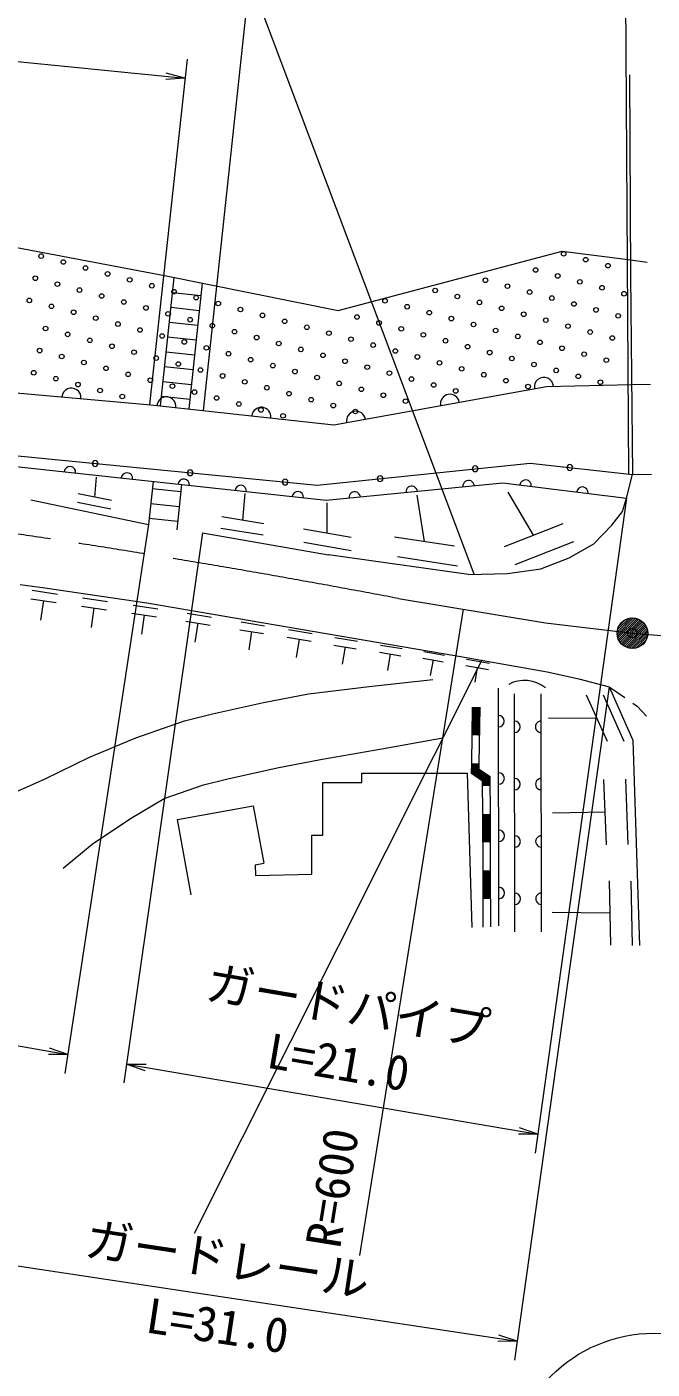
# Model space of a CAD drawing. Units: millimetres, scale not verified. Extents: x 40000 to 680000, y 20000 to 380000.
# Drawn here: x 502670 to 535424, y 244130 to 314413 of the extents above; entities that cross this region are included whole.
import ezdxf
from ezdxf.enums import TextEntityAlignment as Align

# ---------------------------------------------------------------- set-up
doc = ezdxf.new("R2010")
doc.units = ezdxf.units.MM
doc.header["$LTSCALE"] = 1000
doc.header["$PDMODE"] = 32
doc.header["$PDSIZE"] = 500
doc.linetypes.add('CHAIN', pattern=[18.5, 12, -1.5, 3.5, -1.5])
for name, color, linetype, lineweight in [('M-BGD', 7, 'Continuous', 13), ('M-BMK', 2, 'CHAIN', 13), ('M-BMK-SRVR', 3, 'Continuous', 13), ('M-STR-HTXT', 7, 'Continuous', 13), ('M-STR-STRC', 7, 'Continuous', 13)]:
    doc.layers.add(name, color=color, linetype=linetype, lineweight=lineweight)
doc.styles.add('ＭＳ ゴシック', font='')
doc.styles.get('ＭＳ ゴシック').set_extended_font_data('MS Gothic')

msp = doc.modelspace()

# ---------------------------------------------------------------- linework, layer by layer
at = {"layer": 'M-BGD'}
for p, q in [((534244, 311904), (534292, 301374)), ((499903, 303277), (509877, 301386)), ((518977, 299557), (530715, 302674)), ((530715, 302674), (534163, 302227)), ((534163, 302227), (535154, 302098)), ((510375, 301286), (509662, 294574)), ((509877, 301386), (518977, 299557)), ((511852, 300989), (511153, 294410)), ((534292, 301374), (534389, 290979)), ((510292, 300503), (511784, 300345)), ((510210, 299728), (511701, 299569)), ((510127, 298952), (511619, 298793)), ((510045, 298176), (511536, 298018)), ((509962, 297401), (511454, 297242)), ((509880, 296625), (511372, 296467)), ((498377, 295586), (509156, 294629)), ((509798, 295849), (511289, 295691)), ((518756, 293577), (529886, 295586)), ((529886, 295586), (534345, 295679)), ((534345, 295679), (535345, 295700)), ((509156, 294629), (518756, 293577)), ((509715, 295074), (511207, 294915)), ((498444, 291798), (518345, 289622)), ((500333, 292126), (517881, 290414)), ((517881, 290414), (529025, 291572)), ((529025, 291572), (534390, 290981)), ((534080, 289735), (534389, 290979)), ((534389, 290979), (535389, 291000)), ((506234, 289782), (506324, 290830)), ((509279, 290614), (509039, 288356)), ((510770, 290450), (510518, 288078)), ((518345, 289622), (527607, 290540)), ((527607, 290540), (534080, 289735)), ((502882, 289640), (509039, 288356)), ((507111, 289606), (505358, 289957)), ((509239, 290239), (510731, 290081)), ((513985, 288575), (514102, 289981)), ((523493, 287461), (523110, 289891)), ((529209, 287789), (527881, 290047)), ((533872, 289038), (534080, 289735)), ((507072, 289157), (505320, 289508)), ((509157, 289464), (510648, 289305)), ((518408, 287892), (518393, 289496)), ((533317, 288319), (533872, 289038)), ((509074, 288688), (510566, 288530)), ((515091, 288394), (512878, 288757)), ((530741, 288387), (527677, 287190)), ((532371, 287352), (533317, 288319)), ((511865, 287917), (518465, 286776)), ((515040, 287792), (512828, 288154)), ((519650, 287674), (517166, 288109)), ((525062, 287225), (521925, 287696)), ((519657, 286986), (517173, 287422)), ((525807, 285743), (518465, 286776)), ((531297, 287442), (528233, 286245)), ((531075, 286612), (532371, 287352)), ((525226, 286183), (522089, 286655)), ((529595, 286036), (531075, 286612)), ((525807, 285743), (527847, 285790)), ((527847, 285790), (529595, 286036)), ((502317, 285222), (503615, 285033)), ((502944, 284911), (504273, 284716)), ((503615, 285033), (508957, 284258)), ((502879, 284470), (504208, 284275)), ((503544, 284373), (503393, 283343)), ((505528, 284082), (506839, 283890)), ((505592, 284517), (506903, 284325)), ((506184, 283986), (506035, 282970)), ((508237, 284138), (509530, 283949)), ((508957, 284258), (525083, 281504)), ((508174, 283709), (509467, 283519)), ((508821, 283614), (508674, 282613)), ((510993, 283293), (512273, 283085)), ((511062, 283716), (512341, 283508)), ((513893, 283256), (515125, 283055)), ((511633, 283189), (511473, 282203)), ((513827, 282849), (515059, 282648)), ((514443, 282748), (514289, 281799)), ((516380, 282859), (517621, 282653)), ((516312, 282450), (517554, 282245)), ((516933, 282348), (516775, 281395)), ((518742, 282046), (519927, 281850)), ((518807, 282435), (519992, 282239)), ((519335, 281948), (519184, 281039)), ((521195, 282044), (522325, 281857)), ((521134, 281673), (522264, 281486)), ((521699, 281579), (521555, 280713)), ((523410, 281359), (524479, 281172)), ((523471, 281708), (524540, 281521)), ((523944, 281265), (523802, 280452)), ((525083, 281504), (529931, 280643)), ((525704, 281312), (526897, 281103)), ((525656, 280982), (526848, 280772)), ((526252, 280877), (526139, 280106)), ((529931, 280643), (531582, 280274)), ((517426, 279496), (520596, 279878)), ((520596, 279878), (523941, 280247)), ((527395, 267335), (527375, 279786)), ((531582, 280274), (533167, 279857)), ((533167, 279857), (533991, 279290)), ((533167, 279857), (534408, 277070)), ((512396, 278441), (515058, 279036)), ((515058, 279036), (517426, 279496)), ((528229, 267034), (528209, 279485)), ((529629, 267036), (529609, 279487)), ((531972, 279430), (533060, 277012)), ((532856, 279438), (533944, 277020)), ((510921, 278080), (512396, 278441)), ((525970, 275842), (526007, 278799)), ((526028, 277320), (526047, 278798)), ((526068, 277320), (526087, 278798)), ((526108, 277319), (526127, 278797)), ((526148, 277319), (526167, 278797)), ((526188, 277318), (526207, 278796)), ((526228, 277318), (526247, 278796)), ((526268, 277317), (526287, 278795)), ((526308, 277317), (526327, 278795)), ((526348, 277316), (526367, 278794)), ((526370, 275837), (526407, 278794)), ((534403, 279006), (534632, 278848)), ((534632, 278848), (535120, 278317)), ((508381, 277191), (510921, 278080)), ((532516, 278221), (529993, 278198)), ((505957, 276166), (508381, 277191)), ((521263, 276611), (524467, 277187)), ((534408, 277070), (534768, 266311)), ((518060, 276053), (521263, 276611)), ((503589, 275018), (505957, 276166)), ((513193, 275033), (515773, 275609)), ((515773, 275609), (518060, 276053)), ((525963, 275318), (525970, 275842)), ((526003, 275339), (526010, 275842)), ((526044, 275360), (526050, 275841)), ((526084, 275381), (526090, 275841)), ((526124, 275402), (526130, 275840)), ((526164, 275423), (526170, 275840)), ((526205, 275444), (526210, 275839)), ((526245, 275465), (526250, 275839)), ((526285, 275486), (526290, 275838)), ((526326, 275507), (526330, 275838)), ((526366, 275528), (526370, 275837)), ((526944, 275137), (526366, 275528)), ((502209, 274406), (503589, 275018)), ((511918, 274721), (513193, 275033)), ((518168, 272098), (518168, 274841)), ((518168, 274841), (520223, 274841)), ((520223, 274841), (520223, 275338)), ((520223, 275338), (525742, 275335)), ((525742, 275335), (525985, 267258)), ((526545, 274924), (525963, 275318)), ((526585, 274945), (526003, 275339)), ((526625, 274966), (526044, 275360)), ((526665, 274988), (526084, 275381)), ((526705, 275009), (526124, 275402)), ((526745, 275030), (526164, 275423)), ((526785, 275051), (526205, 275444)), ((526825, 275073), (526245, 275465)), ((526864, 275094), (526285, 275486)), ((526904, 275115), (526326, 275507)), ((526552, 273195), (526545, 274924)), ((526586, 274673), (526585, 274945)), ((526626, 274673), (526625, 274966)), ((526666, 274673), (526665, 274988)), ((526706, 274674), (526705, 275009)), ((526746, 274674), (526745, 275030)), ((526786, 274674), (526785, 275051)), ((526826, 274674), (526825, 275073)), ((526866, 274674), (526864, 275094)), ((526906, 274674), (526904, 275115)), ((526952, 273196), (526944, 275137)), ((532879, 275009), (533012, 271576)), ((534024, 275029), (534157, 271596)), ((509867, 274003), (511918, 274721)), ((508100, 272954), (509867, 274003)), ((510560, 272904), (514529, 273628)), ((514529, 273628), (515076, 270627)), ((506097, 271612), (508100, 272954)), ((511277, 268967), (510560, 272904)), ((526563, 270238), (526552, 273195)), ((526597, 271716), (526592, 273195)), ((526637, 271717), (526632, 273195)), ((526677, 271717), (526672, 273195)), ((526717, 271717), (526712, 273195)), ((526757, 271717), (526752, 273195)), ((526797, 271717), (526792, 273196)), ((526837, 271717), (526832, 273196)), ((526877, 271718), (526872, 273196)), ((526917, 271718), (526912, 273196)), ((526963, 270240), (526952, 273196)), ((532946, 273293), (530202, 273245)), ((517591, 270043), (517591, 272098)), ((517591, 272098), (518168, 272098)), ((504568, 270353), (506097, 271612)), ((514636, 270542), (515076, 270627)), ((514636, 270542), (514650, 269983)), ((514650, 269983), (517591, 270043)), ((526574, 267281), (526563, 270238)), ((526609, 268760), (526603, 270238)), ((526649, 268760), (526643, 270238)), ((526689, 268760), (526683, 270238)), ((526729, 268760), (526723, 270239)), ((526769, 268760), (526763, 270239)), ((526809, 268761), (526803, 270239)), ((526849, 268761), (526843, 270239)), ((526889, 268761), (526883, 270239)), ((526929, 268761), (526923, 270239)), ((526974, 267283), (526963, 270240)), ((533174, 269694), (533246, 266322)), ((534298, 269683), (534370, 266311)), ((533210, 268008), (530184, 268037))]:
    msp.add_line(p, q, dxfattribs=at)
for centre in [(503423, 302409), (504583, 302099), (530787, 302531), (531946, 302221), (505742, 301788), (506901, 301478), (529318, 301683), (533106, 301910), (503113, 301250), (504272, 300940), (508060, 301167), (509219, 300856), (526689, 301145), (527848, 300834), (530477, 301372), (531636, 301062), (532795, 300751), (502802, 300091), (505431, 300629), (506590, 300319), (507749, 300008), (510378, 300546), (511537, 300235), (521431, 300069), (524060, 300607), (525219, 300296), (529007, 300524), (530166, 300213), (533954, 300440), (503961, 299781), (505120, 299470), (508908, 299697), (510067, 299387), (512696, 299925), (513855, 299614), (515015, 299304), (522590, 299758), (523749, 299448), (526378, 299986), (527537, 299675), (528696, 299364), (531325, 299902), (532484, 299592), (503651, 298621), (506280, 299159), (507439, 298849), (511227, 299076), (512386, 298766), (516174, 298993), (517333, 298682), (519962, 299220), (521121, 298910), (522280, 298599), (524909, 299137), (526068, 298827), (529856, 299054), (531015, 298743), (533644, 299281), (504810, 298311), (505969, 298000), (508598, 298538), (509757, 298228), (510916, 297917), (513545, 298455), (514704, 298144), (518492, 298372), (519651, 298061), (523439, 298289), (524598, 297978), (527227, 298516), (528386, 298205), (529545, 297895), (532174, 298433), (533333, 298122), (503340, 297462), (507128, 297690), (508287, 297379), (512075, 297607), (513234, 297296), (515863, 297834), (517022, 297523), (518181, 297213), (520810, 297751), (521969, 297440), (525757, 297667), (526916, 297357), (530704, 297584), (531863, 297274), (504499, 297152), (505658, 296841), (506818, 296531), (509446, 297069), (510605, 296758), (514393, 296985), (515552, 296675), (519340, 296902), (520499, 296592), (523128, 297129), (524287, 296819), (525447, 296508), (528075, 297046), (529234, 296736), (533022, 296963), (503030, 296303), (504189, 295993), (507977, 296220), (509136, 295909), (511765, 296447), (512924, 296137), (514083, 295826), (516712, 296364), (517871, 296054), (521659, 296281), (522818, 295970), (526606, 296198), (527765, 295887), (530394, 296425), (531553, 296115), (532712, 295804), (505348, 295682), (506507, 295372), (510295, 295599), (511454, 295288), (515242, 295516), (516401, 295205), (519030, 295743), (520189, 295432), (521348, 295122), (523977, 295660), (525136, 295349), (528924, 295577), (507666, 295061), (512613, 294978), (513772, 294667), (517560, 294894), (518719, 294584), (522507, 294811), (514931, 294357), (516090, 294046), (519878, 294273)]:
    msp.add_circle(centre, 120, dxfattribs=at)
for centre, radius, start, end in [((529751, 295562), 499, 3.57808, 190.3198), ((505004, 294998), 500, 354.92787, 174.92787), ((509982, 294538), 500, 353.74339, 173.74339), ((514952, 293994), 500, 353.74339, 173.74339), ((524831, 294673), 500, 10.23259, 190.23259), ((519911, 293785), 500, 10.23259, 190.23259), ((506246, 291549), 150, 0, 180), ((504928, 291089), 300, 353.7601, 173.7601), ((506246, 291549), 150, 180, 0), ((507910, 290763), 300, 353.7601, 173.7601), ((511222, 291064), 150, 0, 180), ((511222, 291064), 150, 180, 0), ((526146, 291273), 150, 0, 180), ((526146, 291273), 150, 180, 0), ((531118, 291342), 150, 0, 180), ((531118, 291342), 150, 180, 0), ((510892, 290437), 300, 353.7601, 173.7601), ((513874, 290111), 300, 353.7601, 173.7601), ((516198, 290578), 150, 0, 180), ((516198, 290578), 150, 180, 0), ((521173, 290756), 150, 0, 180), ((521173, 290756), 150, 180, 0), ((522826, 290066), 300, 5.65969, 185.65969), ((525811, 290362), 300, 5.65969, 185.65969), ((528793, 290393), 300, 352.91168, 172.91168), ((531770, 290023), 300, 352.91168, 172.91168), ((516857, 289785), 300, 353.7601, 173.7601), ((519841, 289771), 300, 5.65969, 185.65969), ((528731, 278453), 1740, 50.64897, 118.19376), ((527377, 278060), 300, 270.09271, 90.09271), ((528211, 277759), 300, 270.09271, 90.09271), ((529611, 277761), 300, 90.09271, 270.09271), ((527382, 275060), 300, 270.09271, 90.09271), ((528216, 274759), 300, 270.09271, 90.09271), ((529616, 274761), 300, 90.09271, 270.09271), ((527387, 272060), 300, 270.09271, 90.09271), ((528221, 271759), 300, 270.09271, 90.09271), ((529621, 271761), 300, 90.09271, 270.09271), ((527392, 269060), 300, 270.09271, 90.09271), ((528226, 268759), 300, 270.09271, 90.09271), ((529626, 268761), 300, 90.09271, 270.09271)]:
    msp.add_arc(centre, radius, start, end, dxfattribs=at)
at = {"layer": 'M-BMK'}
for p, q in [((522145, 284478), (529831, 283202)), ((529831, 283202), (534388, 282664)), ((534388, 282664), (547710, 281554))]:
    msp.add_line(p, q, dxfattribs=at)
msp.add_arc((427886, -211544), 504898, 79.24033, 81.53831, dxfattribs=at)
at = {"layer": 'M-BMK-SRVR'}
for p, q in [((525522, 283918), (520086, 250078)), ((533590, 282605), (534447, 283462)), ((533590, 282718), (534334, 283462)), ((533604, 282505), (534546, 283448)), ((533610, 282851), (534201, 283442)), ((533627, 282416), (534636, 283424)), ((533659, 282334), (534718, 283393)), ((533678, 283032), (534020, 283374)), ((533698, 282260), (534792, 283354)), ((533742, 282191), (534860, 283309)), ((533793, 282129), (534923, 283259)), ((533850, 282072), (534980, 283202)), ((533912, 282021), (535031, 283140)), ((533980, 281976), (535076, 283072)), ((534054, 281937), (535115, 282998)), ((534135, 281905), (535147, 282917)), ((534224, 281881), (535171, 282828)), ((534323, 281867), (535185, 282729)), ((534434, 281865), (535187, 282617)), ((534566, 281884), (535168, 282485)), ((534742, 281946), (535105, 282310))]:
    msp.add_line(p, q, dxfattribs=at)
msp.add_circle((534388, 282664), 800, dxfattribs=at)
msp.add_point((534388, 282664), dxfattribs=at)
at = {"layer": 'M-STR-HTXT'}
for p, q in [((399763, 322913), (510954, 311722)), ((514761, 321006), (511910, 294327)), ((533998, 319008), (534187, 291003)), ((511061, 312716), (509103, 294634)), ((510954, 311722), (509942, 311656)), ((510954, 311722), (509975, 311988)), ((534080, 289735), (529300, 255438)), ((509039, 288356), (504666, 259610)), ((511865, 287917), (507757, 259115)), ((533167, 279857), (528208, 244605)), ((457319, 268967), (504817, 260599)), ((504817, 260599), (503861, 260936)), ((504817, 260599), (503803, 260608)), ((507899, 260105), (529438, 256428)), ((507899, 260105), (508912, 260101)), ((507899, 260105), (508856, 259772)), ((529438, 256428), (528480, 256761)), ((529438, 256428), (528424, 256432)), ((497438, 250260), (528348, 245595)), ((528348, 245595), (527334, 245580)), ((528348, 245595), (527384, 245909))]:
    msp.add_line(p, q, dxfattribs=at)
at = {"layer": 'M-STR-STRC'}
for p, q in [((526106, 285750), (515028, 315133)), ((526499, 281253), (511431, 251238))]:
    msp.add_line(p, q, dxfattribs=at)
msp.add_circle((535526, 238381), 7630, dxfattribs=at)

# ---------------------------------------------------------------- texts
at = {"layer": 'M-BMK-SRVR', "style": 'ＭＳ ゴシック'}
msp.add_text('R=600', height=1833, rotation=80.874, dxfattribs=at).set_placement((519617, 250311), align=Align.BOTTOM_LEFT)
at = {"layer": 'M-STR-HTXT', "style": 'ＭＳ ゴシック'}
for s, rotation, p in [('ガードパイプ', 350.313, (519257, 261717)), ('L=21.0', 350.313, (518753, 258759)), ('ガードレール', 351.418, (512967, 248422)), ('L=31.0', 351.418, (512445, 244962))]:
    msp.add_text(s, height=1833, rotation=rotation, dxfattribs=at).set_placement(p, align=Align.BOTTOM_CENTER)

doc.saveas('drawing.dxf')
